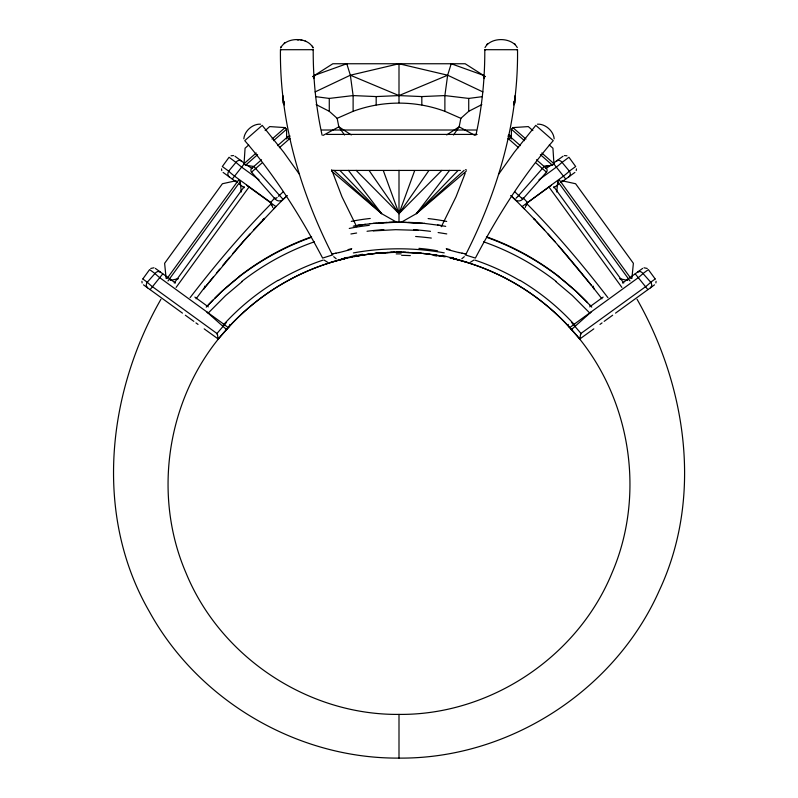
<?xml version="1.0" encoding="UTF-8"?>
<svg xmlns="http://www.w3.org/2000/svg" width="798" height="798" viewBox="0 0 798 798"><rect width="100%" height="100%" fill="white"/><g stroke="black" fill="none" stroke-linecap="round" stroke-linejoin="round"><path stroke-width="1.2" d="M141.924 281.275L142.094 282.951M485.603 49.695L484.795 49.695C484.905 78.364 482.122 107.082 475.927 135.091M511.338 138.852L511.438 129.246L512.875 127.6L528.296 126.593L532.855 130.593M517.533 49.715L517.523 49.705C518.461 120.887 498.112 190.672 466.152 253.794M576.465 168.867L576.236 170.573M229.844 324.407L228.767 327.15L218.243 339.03M254.333 166.523L245.505 165.276L244.068 163.63L245.066 148.209L248.717 145.007M286.632 138.633L286.691 137.675M204.777 286.093L204.687 286.761M556.725 192.019L557.652 182.662M581.064 333.524L571.448 322.322M631.876 278.492L633.383 263.3L575.597 183.739L561.832 180.717M554.151 138.842C553.672 131.091 545.194 123.61 537.443 124.189M485.114 76.718L483.139 75.212L451.209 63.75L447.648 75.212L444.885 95.58L444.885 111.311L460.865 118.323L468.725 111.301L481.852 104.588M556.505 191.061L556.585 190.532M460.865 118.323L459.149 126.842L453.493 135.012M655.906 282.951L656.076 281.275M280.597 48.03C285.993 36.858 307.769 36.658 313.095 47.99M527.199 202.991L526.451 205.435M527.249 202.802L563.548 176.069A8.259 0.589 -37.8 0 0 569.353 171.121M485.004 47.571C490.84 36.848 511.358 37.027 517.294 47.581M150.144 289.584L162.772 273.864M280.736 47.511L280.946 46.863M204.468 287.579L196.089 298.801M414.591 170.822L399 213.625L356.147 170.383M313.624 78.603L314.861 75.212L346.791 63.75L350.352 75.212L353.115 95.58L353.115 111.311L337.135 118.323L329.275 111.301L316.148 104.588M465.204 173.286L456.037 196.777L441.314 226.702M160.927 299.29C107.022 393.145 93.745 515.219 149.286 611.468C198.213 700.634 297.295 758.818 399 758.1C508.695 759.117 614.729 690.888 659.248 590.63C702.948 497.543 686.629 386.661 637.073 299.29M498.67 174.173L514.281 152.238L535.787 125.356L553.243 140.648C522.481 176.338 497.274 216.458 475.389 258.083L465.064 254.811M428.726 170.742L399 213.625L369.274 170.742M228.896 326.981L231.27 324.307M142.802 278.971L149.615 269.594L155.002 273.505A4.289 3.461 -53.1 0 1 160.338 271.978A4.289 3.481 -54 0 0 158.393 271.47M166.962 278.652L238.462 180.218L240.238 181.495L168.009 280.946M174.253 283.001L244.238 186.632M176.109 287.41L249.016 187.041M232.318 178.991L244.587 163.381L234.941 156.209M401.045 222.373L416.416 213.625L449.583 170.373M190.064 297.694C215.39 264.746 242.243 232.906 271.519 203.38M226.552 322.322L216.936 333.524M204.966 287.4L203.62 289.115L213.395 276.856M206.133 285.933L243.689 240.996L275.719 206.792M216.408 273.135L219.679 269.145M222.961 265.165L229.595 257.265M232.936 253.345L249.964 233.994M142.872 279.021L147.281 282.223L154.992 273.505M507.917 138.792A1.357 1.357 0 0 1 508.825 139.131L510.55 137.176M544.076 166.592L518.022 196.208M543.667 166.523L552.495 165.276L553.932 163.63L552.934 148.209L549.283 145.007M226.891 329.065L226.502 329.504L227.32 328.586M522.73 199.191L546.46 172.149A2.733 2.733 0 0 0 546.201 168.298M222.472 325.913C238.542 307.978 257.395 292.567 278.103 280.298M227.28 328.626L228.148 327.669M228.068 327.759L228.567 327.22M228.467 327.32L232.487 323.03M253.425 230.183L261.953 221.006M206.223 307.14L212.827 300.168M270.662 202.493L275.011 197.665M262.712 220.198L264.497 218.323L263.769 218.971M208.278 304.916L222.024 291.26L239.131 276.786M231.5 324.068C259.44 294.652 295.26 272.776 334.232 261.465M466.182 171.251L416.416 213.625L457.882 170.682M517.742 196.508L516.924 197.335M232.777 322.731C261.445 293.036 298.193 271.21 338.033 260.387M515.947 198.323L516.635 197.625M441.853 170.383L399 213.625L383.409 170.822M273.514 209.016L286.861 195.749M464.306 256.677L461.803 258.781M214.772 298.213C241.944 271.121 275.2 250.183 311.35 237.325M283.12 191.849L278.442 196.308M287.11 195.59L283.081 199.49M486.81 44.459L487.748 43.611M416.416 213.625L464.137 170.313M571.947 329.105L591.508 311.669M589.862 313.135L572.435 295.609L555.917 281.654M265.145 130.593L269.704 126.593L285.125 127.6L286.562 129.246L286.662 138.852M244.068 163.63L256.198 152.987M272.058 139.061L285.125 127.6M245.505 165.276L257.634 154.622M273.505 140.707L286.562 129.246M251.819 168.278L261.525 159.75M277.594 145.655L287.37 137.076A4.07 4.07 0 0 1 287.709 136.827M251.56 172.139L261.934 163.031M279.39 147.71L289.165 139.131A1.357 1.357 0 0 1 290.083 138.792M275.998 198.443L277.125 197.455M473.922 260.068L470.521 262.163M242.083 281.654L225.565 295.609L208.138 313.135M312.886 76.718L314.861 75.212M572.365 329.225L571.737 329.694C630.151 394.402 646.56 492.795 612.026 572.884C577.602 657.093 489.962 715.307 399 714.4C308.038 715.307 220.398 657.093 185.974 572.884C151.47 492.815 167.799 394.362 226.303 329.724L225.635 329.225M550.969 164.996L546.141 168.518M538.999 179.769L556.216 167.221A8.329 0.589 -37.9 0 0 561.323 162.952L568.934 157.256L575.677 166.533L569.343 171.131A4.209 3.85 53.7 0 1 568.864 176.877M345.065 258.153L343.399 258.981L346.631 258.213M563.059 156.209L553.333 163.281L565.682 178.991M522.321 206.413L551.418 185.276M553.792 187.739L558.63 184.228M561.014 182.493L574.889 172.418M589.682 306.871L603.148 297.085M622.52 283.011L642.649 268.397M639.607 271.47A4.289 3.481 54 0 0 637.662 271.978A4.289 3.461 53.1 0 1 642.969 273.524L648.355 269.624L655.198 278.971M580.854 334.601A7.501 0.569 -84 0 0 581.004 333.414L645.911 286.452A7.252 0.559 -38.9 0 0 650.749 282.203L655.128 279.021M654.52 284.836L615.537 313.125M591.787 330.332L579.986 338.861M592.455 329.843L593.812 328.866M599.976 324.407L602.061 322.901M604.156 321.375L612.655 315.22M263.589 219.091L262.981 219.44M344.876 258.283L344.058 258.472M284.198 43.162L284.776 42.783M446.681 134.942L459.149 126.842L474.91 135.391M312.806 76.518L332.836 63.75L465.164 63.75L485.194 76.518M150.772 268.467L153.984 267.779M323.09 135.391L338.851 126.842L351.32 134.942M315.11 91.92L350.352 75.212L399 63.75L447.648 75.212L482.89 91.92M447.648 75.212L399 95.58L376.177 96.578L353.115 95.58L329.275 98.423L315.908 96.688M343.739 258.871L344.606 258.692M347.27 257.365L345.783 257.884M343.31 258.722L340.896 259.52L356.596 254.991M332.936 254.811L322.621 258.083C300.716 216.467 275.529 176.328 244.757 140.648L262.213 125.356L283.719 152.238L299.33 174.173M231.041 155.79L233.555 155.57M330.861 262.283L342.472 258.951M343.349 258.991L340.217 259.799M353.115 111.311C382.611 100.388 415.389 100.388 444.885 111.311M336.008 260.946L340.307 259.779M351.26 249.375L345.424 250.931A15.371 0.838 -14.7 0 1 338.851 252.637M338.561 260.238L339.379 260.018M339.21 260.068L339.33 260.038M339.569 259.968L342.033 259.33M341.205 259.54L341.744 259.4M341.364 259.5L343.15 259.051M342.761 259.151L343.609 258.941M345.524 258.472L346.023 258.353M339.33 252.447L335.649 253.265M346.551 258.233L352.367 256.956M236.168 180.717L222.403 183.739L164.617 263.3L166.124 278.492M170.303 280.437L178.333 278.682M352.147 256.996L357.783 255.909M354.242 256.577L355.12 256.407M355.409 256.348L361.654 255.24M358.761 255.729L358.162 255.839L358.95 255.699M353.265 226.193L362.382 224.737M353.394 252.926C383.359 247.43 414.272 247.46 444.247 252.866M359.25 255.639L359.848 255.54M350.911 233.974L356.626 233.026M359.748 255.56L360.746 255.39M333.813 253.624L332.168 253.844M355.24 225.844L358.901 225.245M355.838 225.744L357.334 225.495M361.055 255.34L362.711 255.071M357.215 225.515L359.998 225.086M362.292 255.131L372.915 253.674M176.797 279.5L177.585 279.37M362.521 255.101L363.04 255.011M363.359 254.961L364.157 254.841M363.888 254.881L364.965 254.722M360.377 225.026L370.043 223.759M364.836 254.742L365.923 254.582M366.053 254.562L375.688 253.375M544.166 166.443L548.924 165.775M366.601 254.482L367.698 254.333M364.337 224.467L365.424 224.318M368.247 254.253L368.796 254.183M368.367 254.233L370.861 253.924M350.352 75.212L399 95.58L421.823 96.578L444.885 95.58L468.725 98.423L482.092 96.688M564.445 155.57L566.959 155.79M370.462 253.964L379.499 253.026M370.003 223.769L373.644 223.39M373.454 253.614L380.566 252.936M644.016 267.779L647.228 268.467M375.409 253.405L377.115 253.235M373.624 223.39L377.344 223.051M373.474 223.4L398.711 222.153L422.541 223.221M376.865 253.265L379.03 253.066M373.294 230.911L395.698 229.674L418.232 230.363M378.86 253.076L381.284 252.876M380.776 252.916L394.791 252.238L393.364 252.268M378.581 222.951L383.579 222.612M381.205 252.886L399.469 252.198M382.072 252.816L387.768 252.467M381.634 222.732L386.561 222.452M384.676 252.647L385.993 252.567M387.239 252.497L392.267 252.298M386.112 222.472L401.284 222.163M389.025 222.343L393.963 222.203M390.561 252.358L400.656 252.208M396.057 252.218L397.155 252.208M331.848 253.794C299.868 190.672 279.579 120.887 280.447 49.715L281.255 49.705M280.467 49.715L313.205 49.695C313.095 78.364 315.878 107.082 322.073 135.091M397.893 252.198L398.631 252.198M321.784 130.014L476.037 130.014M326.771 134.413L477.124 134.413M331.998 170.423L460.416 170.423M312.397 49.695L313.175 49.695M516.745 49.705L517.503 49.715L484.835 49.695M399 252.198L419.539 253.116M400.287 252.198L401.733 252.218M401.055 252.208L401.843 252.218M401.204 252.218L416.726 252.876M402.461 222.173L424.795 223.43M403.18 252.238L406.072 252.308M297.245 39.9L298.731 39.95M407.519 252.358L408.965 252.417M408.536 222.333L415.758 222.692M411.718 252.547L414.312 252.707M413.633 252.667L418.172 252.996M465.833 253.844L464.187 253.624M417.913 252.976L422.252 253.375M418.98 253.066L421.095 253.255M423.768 223.33L441.055 225.555M420.676 253.215L423.578 253.515M423.209 253.475L427.937 254.013M423.329 253.485L424.895 253.654M424.706 253.634L426.182 253.804M426.062 253.794L432.865 254.692M428.676 254.113L429.923 254.273M429.593 254.233L430.142 254.303M430.611 254.372L431.239 254.462M432.326 254.612L431.778 254.532L432.446 254.632M438.112 232.537L446.76 233.914M432.566 254.652L435.638 255.121M433.932 254.851L433.404 254.771L433.992 254.861M437.533 225.016L445.703 226.363M434.471 254.941L435 255.021M300.956 40.159L302.402 40.379M620.415 279.37L621.203 279.5M434.531 254.951L435.149 255.041M435.528 255.101L439.259 255.729M435.738 255.141L437.653 255.45M440.576 225.485L442.072 225.724M437.793 255.48L440.017 255.869M438.8 255.649L441.902 256.218M439.768 255.819L440.965 256.038M440.666 255.988L443.718 256.567M441.324 256.108L442.162 256.268M442.351 256.298L442.86 256.397M442.551 256.338L445.154 256.856M462.351 253.265L458.67 252.447M619.667 278.682L627.697 280.437M449.803 257.854L452.197 258.402M450.641 258.043L451.189 258.173M451.439 258.223L452.666 258.512M452.386 258.452L453.633 258.751M453.513 258.722L454.022 258.841M453.902 258.811L457.144 259.629M452.935 258.153L454.94 259.071M454.73 259.021L455.249 259.151M455.05 259.101L455.638 259.25M455.808 259.29L457.124 259.53L453.124 258.283M457.653 259.769L458.341 259.949M458.95 260.108L456.636 259.5L461.992 260.946M456.685 259.43L442.481 255.33M508.855 134.563L510.261 135.461L510.74 137.625M446.74 249.375L452.576 250.931A15.371 0.838 14.7 0 0 459.149 252.637M260.557 124.189C252.806 123.61 244.328 131.091 243.849 138.842M459.967 260.387C500.007 271.27 536.924 293.255 565.642 323.17M455.528 258.951L467.139 262.283M463.768 261.465C504.166 273.185 541.174 296.267 569.533 327.32M305.205 41.087L305.853 41.287M452.845 258.083L450.73 257.365M486.65 237.325C524.755 250.871 559.637 273.415 587.587 302.661M465.533 169.685L466.511 170.044M327.479 262.163L324.078 260.068M535.019 219.44L534.451 219.121M331.818 171.251L381.584 213.625L396.955 222.373M519.897 280.298C540.605 292.567 559.458 307.978 575.528 325.913M635.228 273.864L647.856 289.584M336.197 258.781L333.694 256.677M534.231 218.971L535.797 220.737M218.014 338.861L206.213 330.332M204.188 328.866L205.545 329.843M185.345 315.22L193.844 321.375M195.939 322.901L198.024 324.407M246.582 185.276L275.679 206.413M223.111 172.418L236.986 182.493M239.37 184.228L244.208 187.739M155.351 268.397L175.48 283.011M194.852 297.085L208.318 306.871M182.463 313.125L143.48 284.836M247.031 164.996L251.859 168.518M270.622 202.373L234.452 176.069A8.259 0.589 37.8 0 1 228.647 171.121M259.001 179.769L241.784 167.221A8.329 0.589 37.9 0 1 236.677 162.952L229.066 157.256L222.323 166.533L228.657 171.131L236.008 162.303A4.219 3.83 -54.4 0 1 241.604 160.977A4.219 3.83 -54.4 0 0 239.829 160.408M558.869 276.786L575.976 291.26L589.722 304.916M452.675 257.944L452.117 257.415M514.441 43.611L515.408 44.469M521.284 197.814L519.209 195.999M522.56 198.931L521.673 198.153M512.875 127.6L525.942 139.061M541.802 152.987L553.932 163.63M511.438 129.246L524.495 140.707M540.366 154.622L552.495 165.276M509.553 136.408A4.07 4.07 0 0 1 510.62 137.086L520.406 145.655M536.475 159.75L546.181 168.278M508.835 139.131L518.61 147.71M536.066 163.031L546.44 172.139M518.74 195.58L514.88 191.849M226.213 329.245L206.492 311.669M333.863 170.313L381.584 213.625L348.417 170.373M514.919 199.49L510.89 195.59M511.139 195.749L524.486 209.016M526.481 203.38C555.757 232.906 582.61 264.746 607.936 297.694M522.281 206.792C550.869 235.619 577.134 266.662 601.911 298.801M283.041 199.33L253.924 166.592M340.118 170.682L381.584 213.625M565.922 323.459L579.737 339.01M536.555 221.545L544.575 230.183M522.989 197.665L527.378 202.373M589.602 304.786L591.777 307.14M569.024 326.761L571.498 329.504L571.109 329.065M548.036 233.994L554.909 241.674M643.008 273.505L650.719 282.223M275.27 199.191L251.54 172.149A2.733 2.733 0 0 1 251.799 168.298M287.45 137.176L289.165 139.131M558.311 245.545L591.478 285.445M569.343 171.131L561.991 162.303A4.219 3.83 54.4 0 0 556.396 160.977A4.219 3.83 54.4 0 1 558.171 160.408M592.834 287.15L594.38 289.115L593.532 287.579M631.038 278.652L559.538 180.218L557.762 181.495L629.991 280.946M553.762 186.632L623.747 283.001M548.984 187.041L621.891 287.41M344.507 135.012L338.851 126.842L337.135 118.323M568.745 326.432L568.156 324.407M356.686 226.702L341.963 196.777L331.649 169.735M312.437 46.164L312.966 47.471M483.139 75.212L484.376 78.603M271.549 205.435L270.682 202.562M221.764 170.573L221.535 168.867M593.313 286.761L593.223 286.093M241.415 190.532L241.495 191.061M240.348 182.662L241.275 192.019M511.309 137.675L511.368 138.633M515.079 95.58L515.079 102.703L513.742 104.877L513.742 101.326M468.725 98.423L468.725 111.301M421.823 96.578L421.823 104.877M399 63.75L399 102.703M399 170.383L399 222.293M399 714.419L399 758.08M376.177 96.578L376.177 104.877M329.275 98.423L329.275 111.301M284.258 101.326L284.258 104.877L282.921 102.703L282.921 95.58M526.181 204.807A6.953 1.377 -76.4 0 1 525.184 207.58M454.88 258.891A9.007 6.554 -66.7 0 1 452.805 258.372M486.431 236.777A264.128 261.584 -31.9 0 1 559.009 276.597M474.98 260.118A238.432 235.54 -24.5 0 1 519.747 280.547M483.648 241.824A258.672 256.228 -33.8 0 1 556.126 281.395M643.038 273.475A7.292 0.559 -39.1 0 1 638.32 277.634L573.363 324.806A5.147 0.559 -41.7 0 1 569.642 327.33M650.699 282.243A4.269 3.551 54 0 1 650.48 287.819A4.269 3.531 54.8 0 0 651.268 286.871M580.455 334.711A5.676 0.798 -86.3 0 1 580.016 337.883M507.897 136.079A4.07 4.06 -9 0 1 510.62 137.096M522.66 199.131A5.576 5.297 41.2 0 1 514.89 199.52M351.27 221.385A84.229 29.765 -1.7 0 1 370.232 218.472M367.04 231.27A91.521 23.292 -3.4 0 1 383.818 229.585M428.127 218.572A82.942 28.918 1.7 0 1 446.7 221.445M413.633 229.664A91.97 23.481 3.4 0 1 430.481 231.33M349.255 228.457A86.493 29.376 -1.8 0 1 369.284 225.345M415.638 236.477A92.738 22.394 3.4 0 1 431.309 238.063M342.721 258.722A29.356 1.626 -9 0 1 345.933 257.774M396.217 253.894A152.807 96.847 -0.1 0 1 401.165 253.884M418.93 248.358A74.703 26.952 1.3 0 1 437.603 250.841M451.508 257.694A27.062 1.367 9 0 1 454.082 258.492M433.683 255.41A28.03 0.539 11.1 0 1 436.945 256.068M357.514 255.37A26.404 2.075 -4.8 0 1 362.551 254.313M355.748 256.088A28.269 0.838 -7.2 0 1 357.265 255.699M434.012 254.752A22.783 0.868 6.4 0 1 436.147 255.091M438.511 255.47A27.192 0.589 7.5 0 1 439.758 255.709M401.653 255.34A76.927 22.474 0.6 0 1 410.332 255.619M465.823 253.634A15.481 0.569 13.2 0 1 465.952 253.874M463.917 253.545A12.04 0.559 14.2 0 1 462.072 253.185M449.882 249.614A23.93 0.848 14.7 0 1 446.272 248.627M332.048 253.874A15.481 0.569 -13.2 0 1 332.177 253.634M335.928 253.185A12.04 0.559 -14.2 0 1 334.083 253.545M351.728 248.627A23.93 0.848 -14.7 0 1 348.118 249.614M287.38 137.096A4.07 4.06 9 0 1 290.103 136.079M283.11 199.52A5.576 5.297 -41.2 0 1 275.34 199.131M147.251 282.203A7.252 0.559 38.9 0 0 152.089 286.442L216.926 333.474A7.501 0.569 84 0 0 217.146 334.601M154.962 273.475A7.292 0.559 39.1 0 0 159.68 277.634L224.637 324.806A5.147 0.559 41.7 0 0 228.358 327.33M147.301 282.243A4.269 3.551 -54 0 0 147.52 287.819A4.269 3.531 -54.8 0 1 146.732 286.871M217.984 337.883A5.676 0.798 86.3 0 1 217.545 334.711M278.253 280.547A238.432 235.54 24.5 0 1 323.02 260.118M345.195 258.372A9.007 6.554 66.7 0 1 343.12 258.891M238.991 276.597A264.128 261.584 31.9 0 1 311.569 236.777M241.874 281.395A258.672 256.228 33.8 0 1 314.352 241.824M229.235 176.947A4.209 3.84 -53.6 0 1 228.807 171.241M272.816 207.58A6.953 1.377 76.4 0 1 271.819 204.807M533.992 218.772L533.533 218.363L534.012 218.861"/></g></svg>
